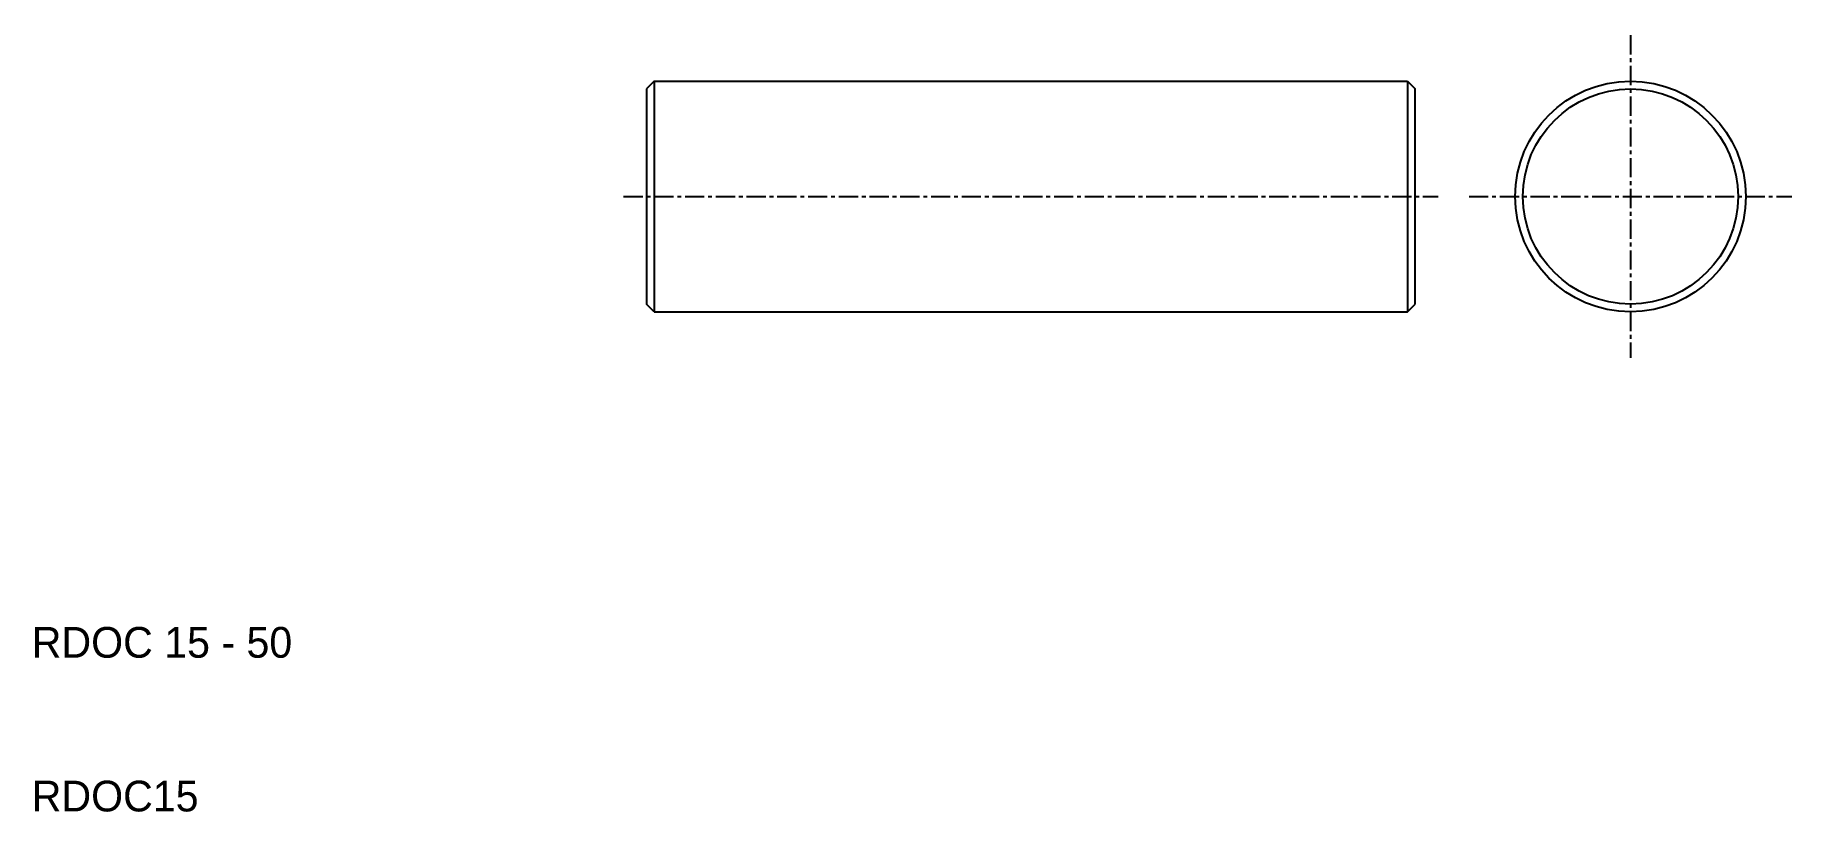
# Model space of a CAD drawing. Extents: x 10 to 124, y 10 to 60.
import ezdxf

# ---------------------------------------------------------------- set-up
doc = ezdxf.new("R2010")
doc.units = 0
doc.linetypes.add('CENTER', pattern=[2, 1.25, -0.25, 0.25, -0.25])
doc.layers.get('0').update_dxf_attribs({"linetype": 'CONTINUOUS'})
doc.layers.add('CENTER', color=1, linetype='CENTER')

msp = doc.modelspace()

# ---------------------------------------------------------------- linework, layer by layer
at = {"color": 7, "linetype": 'CONTINUOUS'}
for p, q in [((50.5, 57.5), (50, 57)), ((50.5, 57.5), (99.5, 57.5)), ((50.5, 57.5), (50.5, 42.5)), ((99.5, 57.5), (99.5, 42.5)), ((99.5, 57.5), (100, 57)), ((50, 57), (50, 43)), ((100, 43), (100, 57)), ((50.5, 42.5), (50, 43)), ((50.5, 42.5), (99.5, 42.5)), ((99.5, 42.5), (100, 43))]:
    msp.add_line(p, q, dxfattribs=at)
for radius in [7.5, 7]:
    msp.add_circle((114, 50), radius, dxfattribs=at)
at = {"layer": 'CENTER', "color": 1, "linetype": 'CENTER'}
for p, q in [((114, 60.5), (114, 39.5)), ((48.5, 50), (101.5, 50)), ((103.5, 50), (124.5, 50))]:
    msp.add_line(p, q, dxfattribs=at)

# ---------------------------------------------------------------- texts
at = {"color": 7, "linetype": 'CONTINUOUS'}
for s, p in [('RDOC 15 - 50', (10, 20)), ('RDOC15', (10, 10))]:
    msp.add_text(s, height=2, dxfattribs=at).set_placement(p)

doc.saveas('drawing.dxf')
